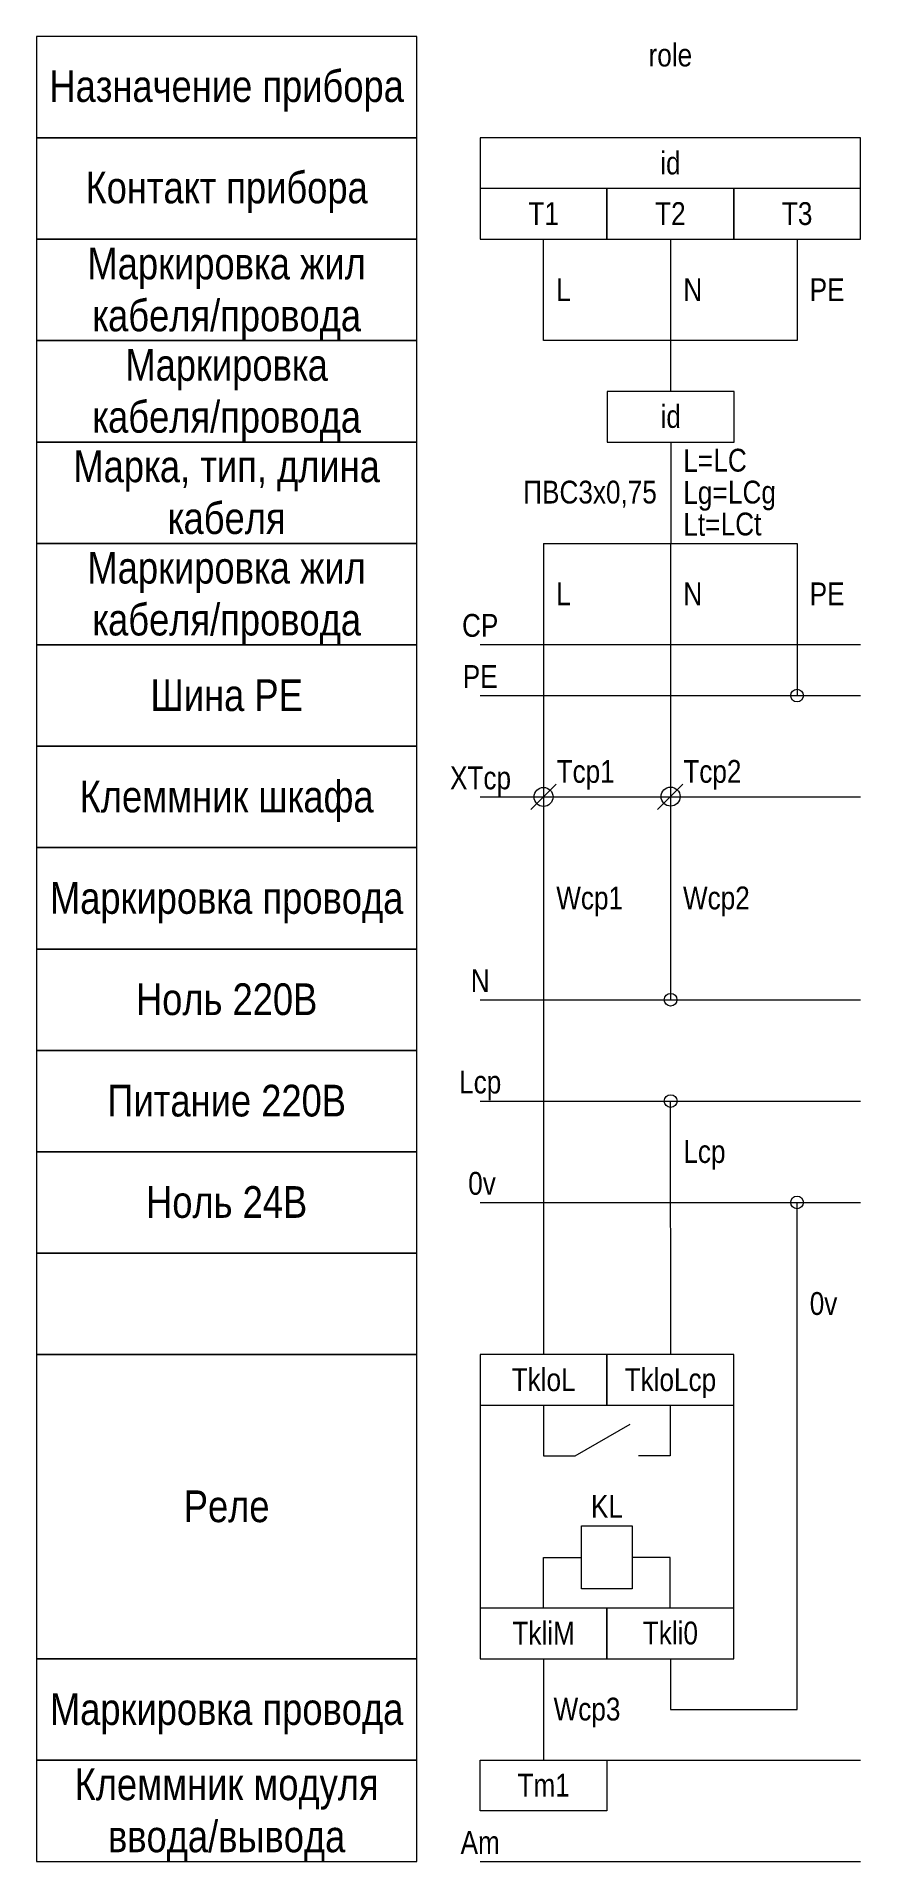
# Model space of a CAD drawing. Header units: millimetres. Extents: x 20 to 85, y -149 to -5.
import ezdxf

# ---------------------------------------------------------------- set-up
doc = ezdxf.new("R2010")
doc.units = ezdxf.units.MM
doc.header["$MEASUREMENT"] = 0
doc.linetypes.add('1_1', pattern=[2000, 1000, -1000])
doc.linetypes.add('4_2_1_2', pattern=[9000, 4000, -2000, 1000, -2000])
for name, color, linetype, lineweight in [('CP_names_Ном._пера__1', 7, 'Continuous', 15), ('CP_params_Ном._пера__1', 7, 'Continuous', 15), ('CP_static_Ном._пера__1', 7, 'Continuous', 15), ('id_names_Ном._пера__1', 7, 'Continuous', 15), ('id_params_Ном._пера__1', 7, 'Continuous', 15), ('id_static_Ном._пера__1', 7, 'Continuous', 15), ('id_static_Ном._пера__21', 7, 'Continuous', 40)]:
    doc.layers.add(name, color=color, linetype=linetype, lineweight=lineweight)
doc.styles.add('СГЕНЕРИР_СТИЛЬ_1', font='ARIALN.TTF')

msp = doc.modelspace()

# ---------------------------------------------------------------- linework, layer by layer
at = {"layer": 'CP_names_Ном._пера__1', "color": 7, "linetype": 'Continuous', "lineweight": 15}
for points in [[(20, -61), (50, -61), (50, -53), (20, -53)], [(20, -69), (50, -69), (50, -61), (20, -61)], [(20, -77), (50, -77), (50, -69), (20, -69)], [(20, -85), (50, -85), (50, -77), (20, -77)], [(20, -93), (50, -93), (50, -85), (20, -85)], [(20, -101), (50, -101), (50, -93), (20, -93)], [(20, -109), (50, -109), (50, -101), (20, -101)], [(20, -133), (50, -133), (50, -109), (20, -109)], [(20, -141), (50, -141), (50, -133), (20, -133)], [(20, -149), (50, -149), (50, -141), (20, -141)]]:
    msp.add_lwpolyline(points, close=True, dxfattribs=at)
at = {"layer": 'CP_static_Ном._пера__1', "color": 7, "linetype": '1_1', "lineweight": 15}
msp.add_line((85.002985, -53), (55.002985, -53), dxfattribs=at)
at = {"layer": 'CP_static_Ном._пера__1', "color": 7, "linetype": 'Continuous', "lineweight": 15}
for p, q in [((60.001561, -53), (60.001561, -109)), ((79.997417, -53), (79.997417, -57)), ((55.002985, -57), (85.002985, -57)), ((59.001561, -66), (61.001561, -64)), ((68.999489, -66), (70.999489, -64)), ((55.002985, -81), (85.002985, -81)), ((55.002985, -89), (85.002985, -89)), ((55.002985, -97), (85.002985, -97)), ((60.002985, -133), (60.002985, -141)), ((55.002985, -141), (85.002985, -141)), ((55.002985, -149), (85.002985, -149))]:
    msp.add_line(p, q, dxfattribs=at)
at = {"layer": 'CP_static_Ном._пера__1', "color": 7, "linetype": '4_2_1_2', "lineweight": 15}
msp.add_line((55.002985, -65), (85.002985, -65), dxfattribs=at)
at = {"layer": 'CP_static_Ном._пера__1', "color": 7, "linetype": 'Continuous', "lineweight": 15}
for points in [[(70.026977, -53), (70.018066, -81)], [(70.032069, -109), (70.027846, -89)], [(70.002985, -133), (70.002985, -137), (80.000822, -137), (80.000822, -97)], [(60.005969, -113), (60.005969, -117), (62.504477, -117), (66.832019, -114.501492)], [(70, -113), (70, -117), (67.501492, -117)], [(60.005969, -129), (60.005969, -125), (63.002985, -125)], [(70, -129), (70, -125), (67.002985, -125)]]:
    msp.add_lwpolyline(points, dxfattribs=at)
for points in [[(55.002985, -133), (75.002985, -133), (75.002985, -109), (55.002985, -109)], [(55.002985, -113), (65.002985, -113), (65.002985, -109), (55.002985, -109)], [(65.002985, -113), (75.002985, -113), (75.002985, -109), (65.002985, -109)], [(67.002985, -122.501492), (67.002985, -127.498508), (63.002985, -127.498508), (63.002985, -122.501492)], [(55.002985, -133), (65.002985, -133), (65.002985, -129), (55.002985, -129)], [(65.002985, -133), (75.002985, -133), (75.002985, -129), (65.002985, -129)], [(55.002985, -141), (65.002985, -141), (65.002985, -145), (55.002985, -145)]]:
    msp.add_lwpolyline(points, close=True, dxfattribs=at)
for centre, radius in [((79.997417, -57), 0.5), ((60.001561, -65), 0.75), ((70.023166, -64.976324), 0.75), ((70.018066, -81), 0.5), ((70.027846, -89), 0.5), ((80.000822, -97), 0.5)]:
    msp.add_circle(centre, radius, dxfattribs=at)
at = {"layer": 'id_names_Ном._пера__1', "color": 7, "linetype": 'Continuous', "lineweight": 15}
for points in [[(20, -13), (50, -13), (50, -5), (20, -5)], [(20, -21), (50, -21), (50, -13), (20, -13)], [(20, -29), (50, -29), (50, -21), (20, -21)], [(20, -37), (50, -37), (50, -29), (20, -29)], [(20, -45), (50, -45), (50, -37), (20, -37)], [(20, -53), (50, -53), (50, -45), (20, -45)]]:
    msp.add_lwpolyline(points, close=True, dxfattribs=at)
at = {"layer": 'id_static_Ном._пера__1', "color": 7, "linetype": 'Continuous', "lineweight": 15}
for p, q in [((70.030989, -33), (70.030989, -21)), ((60.001561, -45), (60.001561, -53)), ((79.997417, -45), (79.997417, -53))]:
    msp.add_line(p, q, dxfattribs=at)
for points in [[(55.002985, -21), (85.002985, -21), (85.002985, -13), (55.002985, -13)], [(55.002985, -21), (65.002985, -21), (65.002985, -17), (55.002985, -17)], [(65.002985, -21), (75.002985, -21), (75.002985, -17), (65.002985, -17)], [(75.002985, -21), (85.002985, -21), (85.002985, -17), (75.002985, -17)], [(65.029355, -37), (75.029355, -37), (75.029355, -33), (65.029355, -33)]]:
    msp.add_lwpolyline(points, close=True, dxfattribs=at)
for points in [[(80.002985, -21), (80.002985, -29), (60.001561, -29), (60.001561, -21)], [(70.032069, -37), (70.026977, -53)], [(60.001571, -45), (79.997417, -45)]]:
    msp.add_lwpolyline(points, dxfattribs=at)

# ---------------------------------------------------------------- texts
at = {"layer": 'CP_names_Ном._пера__1', "color": 7, "linetype": 'Continuous', "lineweight": 15, "char_height": 2.5, "attachment_point": 2, "style": 'СГЕНЕРИР_СТИЛЬ_1'}
for s, insert in [('\\A1;{\\pqc;\\fArial Narrow|b0|i0|c204|p34;Шина PE}', (35, -55.722937)), ('\\A1;{\\pqc;\\fArial Narrow|b0|i0|c204|p34;Клеммник\\fArial Narrow|b0|i0|c204|p34; шкафа}', (35, -63.717757)), ('\\A1;{\\pqc;\\fArial Narrow|b0|i0|c204|p34;Маркировка \\fArial Narrow|b0|i0|c204|p34;провода}', (35, -71.722933)), ('\\A1;{\\pqc;\\fArial Narrow|b0|i0|c204|p34;Ноль 220В}', (35, -79.712351)), ('\\A1;{\\pqc;\\fArial Narrow|b0|i0|c204|p34;Питание\\fArial Narrow|b0|i0|c204|p34; 220В}', (35, -87.712351)), ('\\A1;{\\pqc;\\fArial Narrow|b0|i0|c204|p34;Ноль 24\\fArial Narrow|b0|i0|c204|p34;В}', (35, -95.712345)), ('\\A1;{\\pqc;\\fArial Narrow|b0|i0|c204|p34;Реле}', (35, -119.72294)), ('\\A1;{\\pqc;\\fArial Narrow|b0|i0|c204|p34;Маркировка \\fArial Narrow|b0|i0|c204|p34;провода}', (35, -135.722933))]:
    msp.add_mtext(s, dxfattribs=dict(at, insert=insert))
at = {"layer": 'CP_names_Ном._пера__1', "color": 7, "linetype": 'Continuous', "lineweight": 15, "insert": (35, -141.658929), "char_height": 2.5, "attachment_point": 2, "line_spacing_factor": 0.985989, "style": 'СГЕНЕРИР_СТИЛЬ_1'}
msp.add_mtext('\\A1;{\\pqc;\\fArial Narrow|b0|i0|c204|p34;Клеммник модуля\\P\\pqc;\\fArial Narrow|b0|i0|c204|p34;ввода\\fArial Narrow|b0|i0|c204|p34;/вывода}', dxfattribs=at)
at = {"layer": 'CP_params_Ном._пера__1', "color": 7, "linetype": 'Continuous', "lineweight": 15, "char_height": 1.8, "style": 'СГЕНЕРИР_СТИЛЬ_1'}
for s, insert, attachment_point in [('\\A1;{\\pqc;\\fArial Narrow|b0|i0|c204|p34;CP}', (55.002985, -50.566396), 2), ('\\A1;{\\pqr;\\fArial Narrow|b0|i0|c204|p34;XTcp}', (57.434045, -62.598161), 3), ('\\A1;{\\pql;\\fArial Narrow|b0|i0|c204|p34;Tcp\\fArial Narrow|b0|i0|c204|p34;1}', (61.028418, -62.087356), 1), ('\\A1;{\\pql;\\fArial Narrow|b0|i0|c204|p34;Tcp\\fArial Narrow|b0|i0|c204|p34;2}', (71.026346, -62.087356), 1), ('\\A1;{\\pql;\\fArial Narrow|b0|i0|c204|p34;Wcp\\fArial Narrow|b0|i0|c204|p34;1}', (61.001561, -72.069711), 1), ('\\A1;{\\pql;\\fArial Narrow|b0|i0|c204|p34;Wcp\\fArial Narrow|b0|i0|c204|p34;2}', (70.999489, -72.069711), 1), ('\\A1;{\\pqc;\\fArial Narrow|b0|i0|c204|p34;Lcp}', (55.002985, -86.598161), 2), ('\\A1;{\\pql;\\fArial Narrow|b0|i0|c204|p34;Lcp}', (71.030183, -92.080516), 1), ('\\A1;{\\pqc;\\fArial Narrow|b0|i0|c204|p34;0v}', (55.146694, -94.590537), 2), ('\\A1;{\\pql;\\fArial Narrow|b0|i0|c204|p34;0v}', (80.998871, -104.072885), 1), ('\\A1;{\\pqc;\\fArial Narrow|b0|i0|c204|p34;TkloL}', (60.005969, -110.079842), 2), ('\\A1;{\\pqc;\\fArial Narrow|b0|i0|c204|p34;Т\\fArial Narrow|b0|i0|c204|p34;kl\\fArial Narrow|b0|i0|c204|p34;oLcp}', (70.005969, -110.079841), 2), ('\\A1;{\\pqc;\\fArial Narrow|b0|i0|c204|p34;KL}', (65.002985, -120.080517), 2), ('\\A1;{\\pqc;\\fArial Narrow|b0|i0|c204|p34;Tkli\\fArial Narrow|b0|i0|c204|p34;M}', (60.005969, -130.079839), 2), ('\\A1;{\\pqc;\\fArial Narrow|b0|i0|c204|p34;Т\\fArial Narrow|b0|i0|c204|p34;kl\\fArial Narrow|b0|i0|c204|p34;i0}', (70.005969, -130.072218), 2), ('\\A1;{\\pqc;\\fArial Narrow|b0|i0|c204|p34;Wcp\\fArial Narrow|b0|i0|c204|p34;3}', (63.428283, -136.072892), 2), ('\\A1;{\\pqc;\\fArial Narrow|b0|i0|c204|p34;Tm\\fArial Narrow|b0|i0|c204|p34;1}', (60.005969, -142.072894), 2), ('\\A1;{\\pqc;\\fArial Narrow|b0|i0|c204|p34;A\\fArial Narrow|b0|i0|c204|p34;m}', (55.002985, -146.598161), 2)]:
    msp.add_mtext(s, dxfattribs=dict(at, insert=insert, attachment_point=attachment_point))
at = {"layer": 'CP_static_Ном._пера__1', "color": 7, "linetype": 'Continuous', "lineweight": 15, "char_height": 1.8, "attachment_point": 2, "style": 'СГЕНЕРИР_СТИЛЬ_1'}
for s, insert in [('\\A1;{\\pqc;\\fArial Narrow|b0|i0|c204|p34;PE}', (55.002985, -54.598161)), ('\\A1;{\\pqc;\\fArial Narrow|b0|i0|c204|p34;N}', (55.002985, -78.598161))]:
    msp.add_mtext(s, dxfattribs=dict(at, insert=insert))
at = {"layer": 'id_names_Ном._пера__1', "color": 7, "linetype": 'Continuous', "lineweight": 15, "char_height": 2.5, "attachment_point": 2, "style": 'СГЕНЕРИР_СТИЛЬ_1'}
for s, insert in [('\\A1;{\\pqc;\\fArial Narrow|b0|i0|c204|p34;Назначение прибора}', (35, -7.664699)), ('\\A1;{\\pqc;\\fArial Narrow|b0|i0|c204|p34;Контакт прибора}', (35, -15.664698))]:
    msp.add_mtext(s, dxfattribs=dict(at, insert=insert))
for s, insert, line_spacing_factor in [('\\A1;{\\pqc;\\fArial Narrow|b0|i0|c204|p34;Маркировка жил\\P\\pqc;\\fArial Narrow|b0|i0|c204|p34;кабеля/провода}', (35, -21.664115), 0.982786), ('\\A1;{\\pqc;\\fArial Narrow|b0|i0|c204|p34;Маркировка\\P\\pqc;\\fArial Narrow|b0|i0|c204|p34;кабеля/провода}', (35, -29.664113), 0.982786), ('\\A1;{\\pqc;\\fArial Narrow|b0|i0|c204|p34;Марка, тип\\fArial Narrow|b0|i0|c204|p34;, длина\\P\\pqc;\\fArial Narrow|b0|i0|c204|p34;кабеля}', (35, -37.664117), 0.98101), ('\\A1;{\\pqc;\\fArial Narrow|b0|i0|c204|p34;Маркировка жил\\P\\pqc;\\fArial Narrow|b0|i0|c204|p34;кабеля/провода}', (35, -45.664115), 0.982786)]:
    msp.add_mtext(s, dxfattribs=dict(at, insert=insert, line_spacing_factor=line_spacing_factor))
at = {"layer": 'id_params_Ном._пера__1', "color": 7, "linetype": 'Continuous', "lineweight": 15, "insert": (70.002985, -5.562871), "char_height": 1.8, "width": 30, "attachment_point": 2, "style": 'СГЕНЕРИР_СТИЛЬ_1'}
msp.add_mtext('\\A1;{\\pqc;\\fArial Narrow|b0|i0|c204|p34;role}', dxfattribs=at)
at = {"layer": 'id_params_Ном._пера__1', "color": 7, "linetype": 'Continuous', "lineweight": 15, "char_height": 1.8, "style": 'СГЕНЕРИР_СТИЛЬ_1'}
for s, insert, attachment_point in [('\\A1;{\\pqc;\\fArial Narrow|b0|i0|c204|p34;i\\fArial Narrow|b0|i0|c204|p34;d}', (70.005969, -14.080516), 2), ('\\A1;{\\pqc;\\fArial Narrow|b0|i0|c204|p34;T\\fArial Narrow|b0|i0|c204|p34;1}', (60.005969, -18.072219), 2), ('\\A1;{\\pqc;\\fArial Narrow|b0|i0|c204|p34;Т\\fArial Narrow|b0|i0|c204|p34;2}', (70.005969, -18.072219), 2), ('\\A1;{\\pqc;\\fArial Narrow|b0|i0|c204|p34;Т\\fArial Narrow|b0|i0|c204|p34;3}', (80.005969, -18.072219), 2), ('\\A1;{\\pqc;\\fArial Narrow|b0|i0|c204|p34;i\\fArial Narrow|b0|i0|c204|p34;d}', (70.032339, -34.079841), 2), ('\\A1;{\\pql;\\fArial Narrow|b0|i0|c204|p34;LC}', (73.398116, -37.531108), 1), ('\\A1;{\\pql;\\fArial Narrow|b0|i0|c204|p34;LC\\fArial Narrow|b0|i0|c204|p34;g}', (74.550109, -40.048752), 1), ('\\A1;{\\pql;\\fArial Narrow|b0|i0|c204|p34;LC\\fArial Narrow|b0|i0|c204|p34;t}', (73.974115, -42.566398), 1)]:
    msp.add_mtext(s, dxfattribs=dict(at, insert=insert, attachment_point=attachment_point))
at = {"layer": 'id_static_Ном._пера__1', "color": 7, "linetype": 'Continuous', "lineweight": 15, "char_height": 1.8, "attachment_point": 1, "style": 'СГЕНЕРИР_СТИЛЬ_1'}
for s, insert in [('\\A1;{\\pql;\\fArial Narrow|b0|i0|c204|p34;L}', (61.001561, -24.080516)), ('\\A1;{\\pql;\\fArial Narrow|b0|i0|c204|p34;N}', (71.026346, -24.080517)), ('\\A1;{\\pql;\\fArial Narrow|b0|i0|c204|p34;PE}', (80.994732, -24.080517)), ('\\A1;{\\pql;\\fArial Narrow|b0|i0|c204|p34;L\\fArial Narrow|b0|i0|c204|p34;=}', (71.026346, -37.562872)), ('\\A1;{\\pql;\\fArial Narrow|b0|i0|c204|p34;Lg=}', (71.026343, -40.080516)), ('\\A1;{\\pql;\\fArial Narrow|b0|i0|c204|p34;Lt=}', (71.026346, -42.598162)), ('\\A1;{\\pql;\\fArial Narrow|b0|i0|c204|p34;L}', (61.001561, -48.080516)), ('\\A1;{\\pql;\\fArial Narrow|b0|i0|c204|p34;N}', (71.026346, -48.080516)), ('\\A1;{\\pql;\\fArial Narrow|b0|i0|c204|p34;PE}', (80.994732, -48.080516))]:
    msp.add_mtext(s, dxfattribs=dict(at, insert=insert))
at = {"layer": 'id_static_Ном._пера__21', "color": 7, "linetype": 'Continuous', "lineweight": 40, "insert": (58.393613, -40.048751), "char_height": 1.8, "attachment_point": 1, "style": 'СГЕНЕРИР_СТИЛЬ_1'}
msp.add_mtext('\\A1;{\\pql;\\fArial Narrow|b0|i0|c204|p34;ПВС3\\fArial Narrow|b0|i0|c204|p34;х0,\\fArial Narrow|b0|i0|c204|p34;7\\fArial Narrow|b0|i0|c204|p34;5}', dxfattribs=at)

doc.saveas('drawing.dxf')
